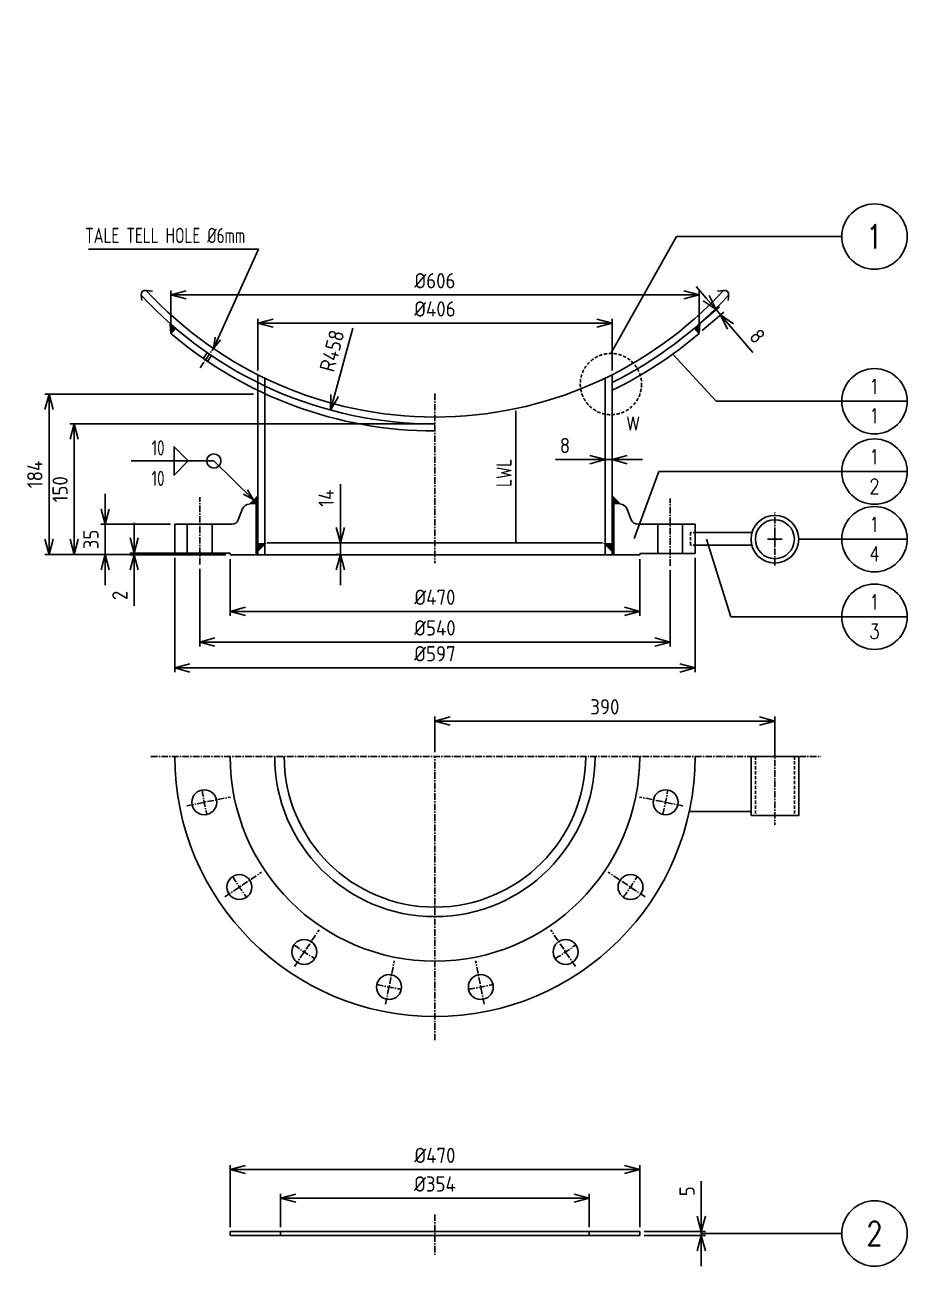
# Model space of a CAD drawing. Header units: millimetres. Extents: x 3163 to 6428, y 469 to 3350.
# Drawn here: x 4571 to 5584, y 1926 to 3350 of the extents above; entities that cross this region are included whole.
import ezdxf
from ezdxf.enums import TextEntityAlignment as Align

# ---------------------------------------------------------------- set-up
doc = ezdxf.new("R2010")
doc.units = ezdxf.units.MM
doc.linetypes.add('CENTER', pattern=[2, 1.25, -0.25, 0.25, -0.25])
doc.linetypes.add('HIDDEN', pattern=[0.375, 0.25, -0.125])
doc.layers.add('AM_5', color=3, linetype='Continuous', lineweight=25)
doc.layers.add('AM_6', color=2, linetype='Continuous', lineweight=35)
doc.layers.add('CEN', color=8, linetype='CENTER')
doc.layers.add('WN', color=7, linetype='Continuous')
doc.styles.add('DIM', font='romans', dxfattribs={"height": 2.3})
doc.styles.get("Standard").update_dxf_attribs({"font": 'isocp.shx'})
doc.dimstyles.new('AM_ISO$0', dxfattribs={"dimtxt": 3.5, "dimasz": 3.5, "dimexe": 1, "dimexo": 1, "dimgap": 1.5, "dimtad": 1, "dimdec": 0, "dimdsep": 46, "dimtxsty": 'Standard', "dimblk": 'OPEN30', "dimcen": 0, "dimclrd": 3, "dimclre": 3, "dimclrt": 2, "dimadec": 0, "dimazin": 2, "dimtp": 0.1, "dimtm": 0.1, "dimtfac": 0.71, "dimtdec": 0, "dimtmove": 0, "dimatfit": 3, "dimldrblk": 'OPEN30', "dimfxl": 1, "dimlwd": -1, "dimlwe": -1, "dimarcsym": 1})
doc.dimstyles.new('AM_ISO$4', dxfattribs={"dimtxt": 3.5, "dimasz": 3.5, "dimexe": 1, "dimexo": 1, "dimgap": 1.5, "dimtad": 1, "dimdsep": 46, "dimtxsty": 'Standard', "dimcen": 0, "dimclrd": 256, "dimclre": 256, "dimclrt": 2, "dimadec": 0, "dimazin": 2, "dimtp": 0.1, "dimtm": 0.1, "dimtfac": 0.71, "dimtdec": 3, "dimtmove": 0, "dimatfit": 3, "dimfxl": 1, "dimlwd": -1, "dimlwe": -1, "dimarcsym": 1})
doc.dimstyles.new('GEN_ISO', dxfattribs={"dimscale": 25, "dimtxt": 3.5, "dimasz": 2, "dimexe": 1, "dimexo": 1, "dimgap": 1.5, "dimtad": 1, "dimdec": 0, "dimdsep": 46, "dimtxsty": 'Standard', "dimblk": 'OPEN30', "dimcen": 0, "dimclrd": 3, "dimclre": 3, "dimclrt": 2, "dimadec": 0, "dimazin": 2, "dimtp": 0.1, "dimtm": 0.1, "dimtfac": 0.71, "dimtdec": 0, "dimtmove": 0, "dimatfit": 3, "dimldrblk": 'OPEN30', "dimfxl": 1, "dimlwd": -1, "dimlwe": -1, "dimarcsym": 1})

# ---------------------------------------------------------------- blocks, each defined once
blk = doc.blocks.new('itno')
blk.add_circle((0, 0), 5.5)
at = {"color": 2, "style": 'DIM', "width": 0.8}
blk.add_attdef('PART_NO', text='', height=4, dxfattribs=at).set_placement((0, 0), align=Align.MIDDLE)
blk = doc.blocks.new('_Open30')
at = {"color": 0, "linetype": 'ByBlock', "lineweight": -2}
for p, q in [((-1, 0.268), (0, 0)), ((0, 0), (-1, -0.268)), ((0, 0), (-1, 0))]:
    blk.add_line(p, q, dxfattribs=at)
blk = doc.blocks.new('*D23')
at = {"layer": 'AM_5', "color": 3, "linetype": 'ByBlock', "transparency": 16777216}
for p, q in [((5036.7, 2892.1), (4622.9, 2892.1)), ((4627.9, 2874.6), (4627.9, 2759.8)), ((4801.8, 2742.3), (4622.9, 2742.3))]:
    blk.add_line(p, q, dxfattribs=at)
at = {"layer": 'DEFPOINTS', "color": 0, "transparency": 16777216}
for p in [(5041.7, 2892.1), (4627.9, 2742.3), (4806.8, 2742.3)]:
    blk.add_point(p, dxfattribs=at)
at = {"layer": 'AM_5', "color": 3, "transparency": 16777216, "xscale": 17.5, "yscale": 17.5, "zscale": 17.5}
for p, rotation in [((4627.9, 2892.1), 90), ((4627.9, 2742.3), 270)]:
    blk.add_blockref('_Open30', p, dxfattribs=dict(at, rotation=rotation))
at = {"layer": 'AM_5', "color": 2, "transparency": 16777216, "insert": (4611.7, 2817.2), "char_height": 17.5, "attachment_point": 5, "rotation": 90, "bg_fill": 3, "box_fill_scale": 1.1, "bg_fill_color": 256, "bg_fill_true_color": 13158600, "bg_fill_transparency": 0}
blk.add_mtext('150', dxfattribs=at)
blk = doc.blocks.new('*D24')
at = {"layer": 'AM_5', "color": 3, "linetype": 'ByBlock', "transparency": 16777216}
for p, q in [((4833.5, 2926.2), (4594, 2926.2)), ((4599, 2908.7), (4599, 2759.8)), ((4801.8, 2742.3), (4594, 2742.3))]:
    blk.add_line(p, q, dxfattribs=at)
at = {"layer": 'DEFPOINTS', "color": 0, "transparency": 16777216}
for p in [(4838.5, 2926.2), (4599, 2742.3), (4806.8, 2742.3)]:
    blk.add_point(p, dxfattribs=at)
at = {"layer": 'AM_5', "color": 3, "transparency": 16777216, "xscale": 17.5, "yscale": 17.5, "zscale": 17.5}
for p, rotation in [((4599, 2926.2), 90), ((4599, 2742.3), 270)]:
    blk.add_blockref('_Open30', p, dxfattribs=dict(at, rotation=rotation))
at = {"layer": 'AM_5', "color": 2, "transparency": 16777216, "insert": (4582.7, 2834.2), "char_height": 17.5, "attachment_point": 5, "rotation": 90, "bg_fill": 3, "box_fill_scale": 1.1, "bg_fill_color": 256, "bg_fill_true_color": 13158600, "bg_fill_transparency": 0}
blk.add_mtext('184', dxfattribs=at)
blk = doc.blocks.new('*D25')
at = {"layer": 'AM_5', "color": 3, "linetype": 'ByBlock', "transparency": 16777216}
for p, q in [((4663.4, 2794.5), (4663.4, 2812)), ((4738.2, 2777), (4658.4, 2777)), ((4663.4, 2777), (4663.4, 2742.3)), ((4801.8, 2742.3), (4658.4, 2742.3)), ((4663.4, 2724.8), (4663.4, 2707.3))]:
    blk.add_line(p, q, dxfattribs=at)
at = {"layer": 'DEFPOINTS', "color": 0, "transparency": 16777216}
for p in [(4743.2, 2777), (4806.8, 2742.3)]:
    blk.add_point(p, dxfattribs=at)
at = {"layer": 'AM_5', "color": 3, "transparency": 16777216, "xscale": 17.5, "yscale": 17.5, "zscale": 17.5}
for p, rotation in [((4663.4, 2777), 270), ((4663.4, 2742.3), 90)]:
    blk.add_blockref('_Open30', p, dxfattribs=dict(at, rotation=rotation))
at = {"layer": 'AM_5', "color": 2, "transparency": 16777216, "insert": (4647.1, 2759.7), "char_height": 17.5, "attachment_point": 5, "rotation": 90, "bg_fill": 3, "box_fill_scale": 1.1, "bg_fill_color": 256, "bg_fill_true_color": 13158600, "bg_fill_transparency": 0}
blk.add_mtext('35', dxfattribs=at)
at = {"layer": 'DEFPOINTS', "color": 0, "transparency": 16777216}
blk.add_point((4663.4, 2742.3), dxfattribs=at)
blk = doc.blocks.new('*D26')
at = {"layer": 'AM_5', "color": 3, "linetype": 'ByBlock', "transparency": 16777216}
for p, q in [((4696.6, 2761.3), (4696.6, 2778.8)), ((4801.8, 2743.8), (4691.6, 2743.8)), ((4801.8, 2742.1), (4691.6, 2742.1)), ((4696.6, 2743.8), (4696.6, 2742.1)), ((4696.6, 2724.6), (4696.6, 2683.6))]:
    blk.add_line(p, q, dxfattribs=at)
at = {"layer": 'DEFPOINTS', "color": 0, "transparency": 16777216}
for p in [(4696.6, 2743.8), (4806.8, 2743.8), (4806.8, 2742.1)]:
    blk.add_point(p, dxfattribs=at)
at = {"layer": 'AM_5', "color": 3, "transparency": 16777216, "xscale": 17.5, "yscale": 17.5, "zscale": 17.5}
for p, rotation in [((4696.6, 2743.8), 270), ((4696.6, 2742.1), 90)]:
    blk.add_blockref('_Open30', p, dxfattribs=dict(at, rotation=rotation))
at = {"layer": 'AM_5', "color": 2, "transparency": 16777216, "insert": (4680.3, 2695.4), "char_height": 17.5, "attachment_point": 5, "rotation": 90, "bg_fill": 3, "box_fill_scale": 1.1, "bg_fill_color": 256, "bg_fill_true_color": 13158600, "bg_fill_transparency": 0}
blk.add_mtext('2', dxfattribs=at)
blk = doc.blocks.new('*D27')
at = {"layer": 'AM_5', "color": 3, "linetype": 'ByBlock', "transparency": 16777216}
for p, q in [((4806.8, 2737.1), (4806.8, 2672.1)), ((5276.7, 2737.1), (5276.7, 2672.1)), ((4824.3, 2677.1), (5259.2, 2677.1))]:
    blk.add_line(p, q, dxfattribs=at)
at = {"layer": 'DEFPOINTS', "color": 0, "transparency": 16777216}
for p in [(4806.8, 2742.1), (5276.7, 2742.1), (5276.7, 2677.1)]:
    blk.add_point(p, dxfattribs=at)
at = {"layer": 'AM_5', "color": 3, "transparency": 16777216, "xscale": 17.5, "yscale": 17.5, "zscale": 17.5, "rotation": 180}
blk.add_blockref('_Open30', (4806.8, 2677.1), dxfattribs=at)
at = {"layer": 'AM_5', "color": 3, "transparency": 16777216, "xscale": 17.5, "yscale": 17.5, "zscale": 17.5}
blk.add_blockref('_Open30', (5276.7, 2677.1), dxfattribs=at)
at = {"layer": 'AM_5', "color": 2, "transparency": 16777216, "insert": (5041.7, 2693.3), "char_height": 17.5, "attachment_point": 5, "bg_fill": 3, "box_fill_scale": 1.1, "bg_fill_color": 256, "bg_fill_true_color": 13158600, "bg_fill_transparency": 0}
blk.add_mtext('%%c470', dxfattribs=at)
blk = doc.blocks.new('*D28')
at = {"layer": 'AM_5', "color": 3, "linetype": 'ByBlock', "transparency": 16777216}
for p, q in [((4771.9, 2725.9), (4771.9, 2636.9)), ((5311.6, 2724.4), (5311.6, 2636.9)), ((4789.4, 2641.9), (5294.1, 2641.9))]:
    blk.add_line(p, q, dxfattribs=at)
at = {"layer": 'DEFPOINTS', "color": 0, "transparency": 16777216}
for p in [(4771.9, 2730.9), (5311.6, 2729.4), (5311.6, 2641.9)]:
    blk.add_point(p, dxfattribs=at)
at = {"layer": 'AM_5', "color": 3, "transparency": 16777216, "xscale": 17.5, "yscale": 17.5, "zscale": 17.5, "rotation": 180}
blk.add_blockref('_Open30', (4771.9, 2641.9), dxfattribs=at)
at = {"layer": 'AM_5', "color": 3, "transparency": 16777216, "xscale": 17.5, "yscale": 17.5, "zscale": 17.5}
blk.add_blockref('_Open30', (5311.6, 2641.9), dxfattribs=at)
at = {"layer": 'AM_5', "color": 2, "transparency": 16777216, "insert": (5041.7, 2658.1), "char_height": 17.5, "attachment_point": 5, "bg_fill": 3, "box_fill_scale": 1.1, "bg_fill_color": 256, "bg_fill_true_color": 13158600, "bg_fill_transparency": 0}
blk.add_mtext('%%c540', dxfattribs=at)
blk = doc.blocks.new('*D29')
at = {"layer": 'AM_5', "color": 3, "linetype": 'ByBlock', "transparency": 16777216}
for p, q in [((4743.2, 2738.6), (4743.2, 2607.2)), ((5340.2, 2738.6), (5340.2, 2607.2)), ((4760.7, 2612.2), (5322.7, 2612.2))]:
    blk.add_line(p, q, dxfattribs=at)
at = {"layer": 'DEFPOINTS', "color": 0, "transparency": 16777216}
for p in [(4743.2, 2743.6), (5340.2, 2743.6), (5340.2, 2612.2)]:
    blk.add_point(p, dxfattribs=at)
at = {"layer": 'AM_5', "color": 3, "transparency": 16777216, "xscale": 17.5, "yscale": 17.5, "zscale": 17.5, "rotation": 180}
blk.add_blockref('_Open30', (4743.2, 2612.2), dxfattribs=at)
at = {"layer": 'AM_5', "color": 3, "transparency": 16777216, "xscale": 17.5, "yscale": 17.5, "zscale": 17.5}
blk.add_blockref('_Open30', (5340.2, 2612.2), dxfattribs=at)
at = {"layer": 'AM_5', "color": 2, "transparency": 16777216, "insert": (5041.7, 2628.5), "char_height": 17.5, "attachment_point": 5, "bg_fill": 3, "box_fill_scale": 1.1, "bg_fill_color": 256, "bg_fill_true_color": 13158600, "bg_fill_transparency": 0}
blk.add_mtext('%%c597', dxfattribs=at)
blk = doc.blocks.new('*D30')
at = {"layer": 'AM_5', "color": 3, "linetype": 'ByBlock', "transparency": 16777216}
for p, q in [((4933.2, 2773.2), (4933.2, 2823.2)), ((4932.2, 2755.7), (4928.2, 2755.7)), ((4933.2, 2742.2), (4933.2, 2755.7)), ((4932.2, 2742.2), (4928.2, 2742.2)), ((4933.2, 2724.7), (4933.2, 2707.2))]:
    blk.add_line(p, q, dxfattribs=at)
at = {"layer": 'DEFPOINTS', "color": 0, "transparency": 16777216}
for p in [(4937.2, 2755.7), (4933.2, 2742.2), (4937.2, 2742.2)]:
    blk.add_point(p, dxfattribs=at)
at = {"layer": 'AM_5', "color": 3, "transparency": 16777216, "xscale": 17.5, "yscale": 17.5, "zscale": 17.5}
for p, rotation in [((4933.2, 2755.7), 270), ((4933.2, 2742.2), 90)]:
    blk.add_blockref('_Open30', p, dxfattribs=dict(at, rotation=rotation))
at = {"layer": 'AM_5', "color": 2, "transparency": 16777216, "insert": (4916.9, 2807), "char_height": 17.5, "attachment_point": 5, "rotation": 90, "bg_fill": 3, "box_fill_scale": 1.1, "bg_fill_color": 256, "bg_fill_true_color": 13158600, "bg_fill_transparency": 0}
blk.add_mtext('14', dxfattribs=at)
blk = doc.blocks.new('itcno')
blk.add_line((-5.5, 0), (5.5, 0))
blk.add_circle((0, 0), 5.5)
at = {"color": 2, "style": 'DIM', "width": 0.8}
for tag, p in [('PART_NO', (0, 2.48)), ('PART_CNO', (0, -2.46))]:
    blk.add_attdef(tag, text='', height=2.5, dxfattribs=at).set_placement(p, align=Align.MIDDLE)
blk = doc.blocks.new('*D31')
at = {"layer": 'AM_5', "color": 3, "linetype": 'ByBlock', "transparency": 16777216}
for p, q in [((5041.7, 2515.7), (5041.7, 2556.3)), ((5059.2, 2551.3), (5414.2, 2551.3)), ((5431.7, 2515.7), (5431.7, 2556.3))]:
    blk.add_line(p, q, dxfattribs=at)
at = {"layer": 'DEFPOINTS', "color": 0, "transparency": 16777216}
for p in [(5431.7, 2551.3), (5041.7, 2510.7), (5431.7, 2510.7)]:
    blk.add_point(p, dxfattribs=at)
at = {"layer": 'AM_5', "color": 3, "transparency": 16777216, "xscale": 17.5, "yscale": 17.5, "zscale": 17.5, "rotation": 180}
blk.add_blockref('_Open30', (5041.7, 2551.3), dxfattribs=at)
at = {"layer": 'AM_5', "color": 3, "transparency": 16777216, "xscale": 17.5, "yscale": 17.5, "zscale": 17.5}
blk.add_blockref('_Open30', (5431.7, 2551.3), dxfattribs=at)
at = {"layer": 'AM_5', "color": 2, "transparency": 16777216, "insert": (5236.7, 2567.6), "char_height": 17.5, "attachment_point": 5, "bg_fill": 3, "box_fill_scale": 1.1, "bg_fill_color": 256, "bg_fill_true_color": 13158600, "bg_fill_transparency": 0}
blk.add_mtext('390', dxfattribs=at)
blk = doc.blocks.new('*D32')
at = {"layer": 'AM_5', "color": 3, "linetype": 'ByBlock', "transparency": 16777216}
for p, q in [((4806.8, 1970.5), (4806.8, 2041.7)), ((5276.7, 1970.5), (5276.7, 2041.7)), ((4824.3, 2036.7), (5259.2, 2036.7))]:
    blk.add_line(p, q, dxfattribs=at)
at = {"layer": 'DEFPOINTS', "color": 0, "transparency": 16777216}
for p in [(5276.7, 2036.7), (4806.8, 1965.5), (5276.7, 1965.5)]:
    blk.add_point(p, dxfattribs=at)
at = {"layer": 'AM_5', "color": 3, "transparency": 16777216, "xscale": 17.5, "yscale": 17.5, "zscale": 17.5, "rotation": 180}
blk.add_blockref('_Open30', (4806.8, 2036.7), dxfattribs=at)
at = {"layer": 'AM_5', "color": 3, "transparency": 16777216, "xscale": 17.5, "yscale": 17.5, "zscale": 17.5}
blk.add_blockref('_Open30', (5276.7, 2036.7), dxfattribs=at)
at = {"layer": 'AM_5', "color": 2, "transparency": 16777216, "insert": (5041.7, 2052.9), "char_height": 17.5, "attachment_point": 5, "bg_fill": 3, "box_fill_scale": 1.1, "bg_fill_color": 256, "bg_fill_true_color": 13158600, "bg_fill_transparency": 0}
blk.add_mtext('%%c470', dxfattribs=at)
blk = doc.blocks.new('*D33')
at = {"layer": 'AM_5', "color": 3, "linetype": 'ByBlock', "transparency": 16777216}
for p, q in [((4864.6, 1970.5), (4864.6, 2008.8)), ((5218.8, 1970.5), (5218.8, 2008.8)), ((4882.1, 2003.8), (5201.3, 2003.8))]:
    blk.add_line(p, q, dxfattribs=at)
at = {"layer": 'DEFPOINTS', "color": 0, "transparency": 16777216}
for p in [(5218.8, 2003.8), (4864.6, 1965.5), (5218.8, 1965.5)]:
    blk.add_point(p, dxfattribs=at)
at = {"layer": 'AM_5', "color": 3, "transparency": 16777216, "xscale": 17.5, "yscale": 17.5, "zscale": 17.5, "rotation": 180}
blk.add_blockref('_Open30', (4864.6, 2003.8), dxfattribs=at)
at = {"layer": 'AM_5', "color": 3, "transparency": 16777216, "xscale": 17.5, "yscale": 17.5, "zscale": 17.5}
blk.add_blockref('_Open30', (5218.8, 2003.8), dxfattribs=at)
at = {"layer": 'AM_5', "color": 2, "transparency": 16777216, "insert": (5041.7, 2020.1), "char_height": 17.5, "attachment_point": 5, "bg_fill": 3, "box_fill_scale": 1.1, "bg_fill_color": 256, "bg_fill_true_color": 13158600, "bg_fill_transparency": 0}
blk.add_mtext('%%c354', dxfattribs=at)
blk = doc.blocks.new('*D34')
at = {"layer": 'AM_5', "color": 3, "linetype": 'ByBlock', "transparency": 16777216}
for p, q in [((5347.3, 1983), (5347.3, 2023.2)), ((5281.7, 1965.5), (5352.3, 1965.5)), ((5281.7, 1960.9), (5352.3, 1960.9)), ((5347.3, 1960.9), (5347.3, 1965.5)), ((5347.3, 1943.4), (5347.3, 1925.9))]:
    blk.add_line(p, q, dxfattribs=at)
at = {"layer": 'DEFPOINTS', "color": 0, "transparency": 16777216}
for p in [(5276.7, 1965.5), (5276.7, 1960.9), (5347.3, 1960.9)]:
    blk.add_point(p, dxfattribs=at)
at = {"layer": 'AM_5', "color": 3, "transparency": 16777216, "xscale": 17.5, "yscale": 17.5, "zscale": 17.5}
for p, rotation in [((5347.3, 1965.5), 270), ((5347.3, 1960.9), 90)]:
    blk.add_blockref('_Open30', p, dxfattribs=dict(at, rotation=rotation))
at = {"layer": 'AM_5', "color": 2, "transparency": 16777216, "insert": (5331, 2011.8), "char_height": 17.5, "attachment_point": 5, "rotation": 90, "bg_fill": 3, "box_fill_scale": 1.1, "bg_fill_color": 256, "bg_fill_true_color": 13158600, "bg_fill_transparency": 0}
blk.add_mtext('5', dxfattribs=at)
blk = doc.blocks.new('*D102')
at = {"layer": 'AM_5', "color": 3, "linetype": 'ByBlock', "transparency": 16777216}
for p, q in [((5352.9, 3036.6), (5341.5, 3049.9)), ((5343.3, 3005.4), (5368.1, 3026.6)), ((5348.5, 2999.3), (5373.3, 3020.5)), ((5364.3, 3023.3), (5369.5, 3017.3)), ((5380.9, 3004), (5406.5, 2974))]:
    blk.add_line(p, q, dxfattribs=at)
at = {"layer": 'DEFPOINTS', "color": 0, "transparency": 16777216}
for p in [(5369.5, 3017.3), (5339.5, 3002.1), (5344.7, 2996.1)]:
    blk.add_point(p, dxfattribs=at)
at = {"layer": 'AM_5', "color": 3, "transparency": 16777216, "xscale": 17.5, "yscale": 17.5, "zscale": 17.5}
for p, rotation in [((5364.3, 3023.3), 310.5577831654001), ((5369.5, 3017.3), 130.5577831654001)]:
    blk.add_blockref('_Open30', p, dxfattribs=dict(at, rotation=rotation))
at = {"layer": 'AM_5', "color": 2, "transparency": 16777216, "insert": (5411.7, 2992.9), "char_height": 17.5, "attachment_point": 5, "rotation": 310.5578, "bg_fill": 3, "box_fill_scale": 1.1, "bg_fill_color": 256, "bg_fill_true_color": 13158600, "bg_fill_transparency": 0}
blk.add_mtext('8', dxfattribs=at)
blk = doc.blocks.new('*D103')
at = {"layer": 'AM_5', "color": 3, "linetype": 'ByBlock', "transparency": 16777216}
for p, q in [((4838.5, 2953.6), (4838.5, 3012.8)), ((4856, 3007.8), (5227.4, 3007.8)), ((5244.9, 2953.6), (5244.9, 3012.8))]:
    blk.add_line(p, q, dxfattribs=at)
at = {"layer": 'DEFPOINTS', "color": 0, "transparency": 16777216}
for p in [(5244.9, 3007.8), (4838.5, 2948.6), (5244.9, 2948.6)]:
    blk.add_point(p, dxfattribs=at)
at = {"layer": 'AM_5', "color": 3, "transparency": 16777216, "xscale": 17.5, "yscale": 17.5, "zscale": 17.5, "rotation": 180}
blk.add_blockref('_Open30', (4838.5, 3007.8), dxfattribs=at)
at = {"layer": 'AM_5', "color": 3, "transparency": 16777216, "xscale": 17.5, "yscale": 17.5, "zscale": 17.5}
blk.add_blockref('_Open30', (5244.9, 3007.8), dxfattribs=at)
at = {"layer": 'AM_5', "color": 2, "transparency": 16777216, "insert": (5041.7, 3024.1), "char_height": 17.5, "attachment_point": 5, "bg_fill": 3, "box_fill_scale": 1.1, "bg_fill_color": 256, "bg_fill_true_color": 13158600, "bg_fill_transparency": 0}
blk.add_mtext('%%c406', dxfattribs=at)
blk = doc.blocks.new('*D104')
at = {"layer": 'AM_5', "color": 3, "linetype": 'ByBlock', "transparency": 16777216}
for p, q in [((4738.7, 3001), (4738.7, 3045.3)), ((4756.2, 3040.3), (5327.2, 3040.3)), ((5344.7, 3001), (5344.7, 3045.3))]:
    blk.add_line(p, q, dxfattribs=at)
at = {"layer": 'DEFPOINTS', "color": 0, "transparency": 16777216}
for p in [(5344.7, 3040.3), (4738.7, 2996), (5344.7, 2996)]:
    blk.add_point(p, dxfattribs=at)
at = {"layer": 'AM_5', "color": 3, "transparency": 16777216, "xscale": 17.5, "yscale": 17.5, "zscale": 17.5, "rotation": 180}
blk.add_blockref('_Open30', (4738.7, 3040.3), dxfattribs=at)
at = {"layer": 'AM_5', "color": 3, "transparency": 16777216, "xscale": 17.5, "yscale": 17.5, "zscale": 17.5}
blk.add_blockref('_Open30', (5344.7, 3040.3), dxfattribs=at)
at = {"layer": 'AM_5', "color": 2, "transparency": 16777216, "insert": (5041.7, 3056.5), "char_height": 17.5, "attachment_point": 5, "bg_fill": 3, "box_fill_scale": 1.1, "bg_fill_color": 256, "bg_fill_true_color": 13158600, "bg_fill_transparency": 0}
blk.add_mtext('%%c606', dxfattribs=at)
blk = doc.blocks.new('*D105')
at = {"layer": 'AM_5', "color": 3, "linetype": 'ByBlock', "transparency": 16777216}
blk.add_line((4947.5, 3001.9), (4926.6, 2924.9), dxfattribs=at)
at = {"layer": 'DEFPOINTS', "color": 0, "transparency": 16777216}
for p in [(5041.7, 3350.1), (4922.1, 2908)]:
    blk.add_point(p, dxfattribs=at)
at = {"layer": 'AM_5', "color": 3, "transparency": 16777216, "xscale": 17.5, "yscale": 17.5, "zscale": 17.5, "rotation": 254.853770688759}
blk.add_blockref('_Open30', (4922.1, 2908), dxfattribs=at)
at = {"layer": 'AM_5', "color": 2, "transparency": 16777216, "insert": (4923.6, 2976.1), "char_height": 17.5, "attachment_point": 5, "rotation": 74.8538, "bg_fill": 3, "box_fill_scale": 1.1, "bg_fill_color": 256, "bg_fill_true_color": 13158600, "bg_fill_transparency": 0}
blk.add_mtext('R458', dxfattribs=at)
blk = doc.blocks.new('*D106')
at = {"layer": 'AM_5', "color": 3, "linetype": 'ByBlock', "transparency": 16777216}
for p, q in [((5219.4, 2851.2), (5179.9, 2851.2)), ((5236.9, 2850.4), (5236.9, 2856.2)), ((5244.9, 2851.2), (5236.9, 2851.2)), ((5244.9, 2850.4), (5244.9, 2856.2)), ((5262.4, 2851.2), (5279.9, 2851.2))]:
    blk.add_line(p, q, dxfattribs=at)
at = {"layer": 'DEFPOINTS', "color": 0, "transparency": 16777216}
for p in [(5236.9, 2851.2), (5236.9, 2845.4), (5244.9, 2845.4)]:
    blk.add_point(p, dxfattribs=at)
at = {"layer": 'AM_5', "color": 3, "transparency": 16777216, "xscale": 17.5, "yscale": 17.5, "zscale": 17.5}
blk.add_blockref('_Open30', (5236.9, 2851.2), dxfattribs=at)
at = {"layer": 'AM_5', "color": 3, "transparency": 16777216, "xscale": 17.5, "yscale": 17.5, "zscale": 17.5, "rotation": 180}
blk.add_blockref('_Open30', (5244.9, 2851.2), dxfattribs=at)
at = {"layer": 'AM_5', "color": 2, "transparency": 16777216, "insert": (5190.9, 2867.4), "char_height": 17.5, "attachment_point": 5, "bg_fill": 3, "box_fill_scale": 1.1, "bg_fill_color": 256, "bg_fill_true_color": 13158600, "bg_fill_transparency": 0}
blk.add_mtext('8', dxfattribs=at)

msp = doc.modelspace()

# ---------------------------------------------------------------- hatches: boundary and pattern name
h = msp.add_hatch(color=4)
h.dxf.hatch_style = 1
h.paths.add_polyline_path([(4737.838, 3007.449, 0.00440589), (4743.924, 3002.147), (4738.722, 2996.069)])
h = msp.add_hatch(color=4)
h.dxf.hatch_style = 1
h.paths.add_polyline_path([(5345.606, 3007.449, -0.00440589), (5339.52, 3002.147), (5344.722, 2996.069)])

# ---------------------------------------------------------------- linework, layer by layer
for p, q in [((5243.658, 2973.045), (5318.886, 3107.157)), ((5318.886, 3107.157), (5508.523, 3107.157)), ((5314.545, 2972.325), (5364.449, 2918.232)), ((5364.449, 2918.232), (5508.523, 2918.232)), ((5270.322, 2760.859), (5298.698, 2837.445)), ((5298.698, 2837.445), (5508.523, 2837.445)), ((5353.375, 2759.931), (5381.027, 2670.926)), ((5459.084, 2759.918), (5508.523, 2759.918)), ((5381.027, 2670.926), (5508.523, 2670.926)), ((5347.222, 1963.287), (5508.523, 1963.287)), ((5347.222, 1942.852), (5347.222, 1931.507))]:
    msp.add_line(p, q)
at = {"color": 4}
for p, q in [((4738.722, 2996.069), (4737.838, 3007.449)), ((5344.722, 2996.069), (5345.606, 3007.449)), ((4738.722, 2996.069), (4743.924, 3002.147)), ((4738.722, 2996.069), (4743.924, 3002.147)), ((5344.722, 2996.069), (5339.52, 3002.147)), ((4775.983, 2967.297), (4780.508, 2973.906)), ((4780.934, 2963.907), (4785.459, 2970.516)), ((4838.522, 2742.158), (4838.522, 2816.828)), ((4816.023, 2782.013), (4821.131, 2794.987)), ((5261.928, 2795.033), (5267.036, 2782.058)), ((4743.222, 2743.56), (4743.222, 2777.013)), ((4743.222, 2777.013), (4808.68, 2777.013)), ((4757.572, 2777.013), (4757.572, 2743.56)), ((4786.172, 2777.013), (4786.172, 2743.605)), ((5274.379, 2777.058), (5340.222, 2777.058)), ((5297.272, 2777.013), (5297.272, 2743.56)), ((5325.872, 2777.013), (5325.872, 2743.56)), ((5340.222, 2777.013), (5340.222, 2743.56)), ((5341.755, 2767.471), (5405.422, 2767.471)), ((5341.755, 2752.998), (5405.249, 2752.998)), ((4806.772, 2743.76), (4743.222, 2743.76)), ((4806.772, 2742.313), (4806.772, 2743.76)), ((5276.672, 2742.113), (4806.772, 2742.113)), ((5340.222, 2743.56), (5276.672, 2743.56)), ((5276.672, 2743.56), (5276.672, 2742.113)), ((5404.359, 2447.371), (5333.429, 2447.371)), ((5404.359, 2442.848), (5459.084, 2442.848))]:
    msp.add_line(p, q, dxfattribs=at)
at = {"color": 30, "linetype": 'HIDDEN', "ltscale": 15}
for p, q in [((5334.831, 2752.998), (5334.831, 2767.471)), ((5341.755, 2767.471), (5334.831, 2767.471)), ((5341.755, 2752.998), (5334.831, 2752.998))]:
    msp.add_line(p, q, dxfattribs=at)
at = {"color": 1}
for p, q in [((5431.722, 2751.437), (5431.722, 2768.398)), ((5423.242, 2759.918), (5440.202, 2759.918))]:
    msp.add_line(p, q, dxfattribs=at)
at = {"color": 4, "linetype": 'Continuous'}
for p, q in [((5404.359, 2510.689), (5404.359, 2442.848)), ((5459.084, 2510.689), (5459.084, 2442.848))]:
    msp.add_line(p, q, dxfattribs=at)
at = {"color": 8, "linetype": 'HIDDEN', "ltscale": 15}
for p, q in [((5409.334, 2510.689), (5409.334, 2442.848)), ((5454.109, 2510.689), (5454.109, 2442.848))]:
    msp.add_line(p, q, dxfattribs=at)
at = {"color": 4}
msp.add_lwpolyline([(4857.918, 2742.158), (5229.202, 2742.158)], dxfattribs=at)
at = {"color": 2, "linetype": 'HIDDEN', "ltscale": 15}
msp.add_circle((5243.658, 2937.88), 35.165, dxfattribs=at)
at = {"color": 4, "linetype": 'Continuous'}
for radius in [27.362, 22.387]:
    msp.add_circle((5431.722, 2759.918), radius, dxfattribs=at)
for centre in [(4777.057, 2458.044), (5306.387, 2458.044), (4817.35, 2360.768), (5266.094, 2360.768), (4891.801, 2286.317), (5191.642, 2286.317), (4989.077, 2246.024), (5094.367, 2246.024)]:
    msp.add_circle(centre, 14.3)
at = {"color": 4}
for centre, radius, start, end in [((5041.722, 3350.113), 458, 296.338157, 317.371234), ((5041.722, 3350.113), 466, 295.852221, 310.557783), ((4828.474, 2792.096), 7.891, 90, 158.510401), ((5254.585, 2792.142), 7.891, 21.489599, 90), ((4808.68, 2784.904), 7.891, 270, 338.510401), ((5274.379, 2784.949), 7.891, 201.489599, 270)]:
    msp.add_arc(centre, radius, start, end, dxfattribs=at)
for points in [[(4717.579, 3044.414), (4705.915, 3044.17), (4705.315, 3033.754)], [(5365.864, 3044.414), (5377.529, 3044.17), (5378.128, 3033.754)]]:
    msp.add_spline(points, degree=3, dxfattribs=at)
for points in [[(4838.522, 2800.033), (4827.875, 2800.033), (4838.522, 2810.68)], [(5244.922, 2800.033), (5255.569, 2800.033), (5244.922, 2810.68)], [(4838.522, 2755.726), (4849.169, 2755.726), (4838.522, 2745.079)], [(5244.922, 2755.681), (5234.275, 2755.681), (5244.922, 2745.033)]]:
    msp.add_solid(points)
at = {"layer": 'AM_5'}
msp.add_line((5134.69, 2907.096), (5134.69, 2755.726), dxfattribs=at)
at = {"layer": 'CEN', "color": 8, "linetype": 'CENTER', "ltscale": 6}
for p, q in [((4772.385, 2956.731), (4787.498, 2978.804)), ((5041.722, 2926.954), (5041.722, 2732.455)), ((4771.872, 2730.929), (4771.872, 2807.975)), ((5311.572, 2729.437), (5311.572, 2806.483)), ((5431.722, 2729.815), (5431.722, 2790.654)), ((5431.722, 2530.886), (5431.722, 2432.164)), ((4715.978, 2510.689), (5484.316, 2510.689)), ((5041.722, 2184.945), (5041.722, 2510.689)), ((5041.722, 2184.945), (5041.722, 2510.689)), ((5404.657, 2510.689), (5459.084, 2510.689)), ((4757.275, 2454.109), (4807.178, 2464.035)), ((5326.169, 2454.109), (5276.266, 2464.035)), ((4800.579, 2349.563), (4842.885, 2377.83)), ((4800.579, 2349.563), (4842.885, 2377.83)), ((5282.865, 2349.563), (5240.559, 2377.83)), ((5282.865, 2349.563), (5240.559, 2377.83)), ((4880.595, 2269.546), (4908.863, 2311.852)), ((4880.595, 2269.546), (4908.863, 2311.852)), ((5202.848, 2269.546), (5174.58, 2311.852)), ((5202.848, 2269.546), (5174.58, 2311.852)), ((4985.142, 2226.242), (4995.068, 2276.145)), ((4985.142, 2226.242), (4995.068, 2276.145)), ((5098.302, 2226.242), (5088.376, 2276.145)), ((5098.302, 2226.242), (5088.376, 2276.145)), ((5041.722, 1985.125), (5041.722, 1937.529))]:
    msp.add_line(p, q, dxfattribs=at)
for start, end in [(188.213404, 194.286596), (345.713404, 351.786596), (210.713404, 216.786596), (323.213404, 329.286596), (233.213404, 239.286596), (300.713404, 306.786596), (255.713404, 261.786596), (278.213404, 284.286596)]:
    msp.add_arc((5041.722, 2510.689), 269.85, start, end, dxfattribs=at)
at = {"layer": 'WN', "color": 4, "linetype": 'Continuous'}
for p, q in [((4838.522, 2742.158), (4838.522, 2948.603)), ((5244.922, 2742.113), (5244.922, 2948.603)), ((4846.522, 2742.158), (4846.522, 2944.654)), ((5236.922, 2742.113), (5236.922, 2944.654))]:
    msp.add_line(p, q, dxfattribs=at)
at = {"layer": 'WN', "color": 4}
for p, q in [((4836.472, 2805.613), (4836.472, 2742.113)), ((5246.972, 2805.613), (5246.972, 2742.113)), ((5234.067, 2755.726), (4849.376, 2755.726)), ((4806.756, 1960.943), (4806.756, 1965.465)), ((5276.688, 1965.465), (4806.756, 1965.465)), ((5276.688, 1960.943), (4806.756, 1960.943)), ((4864.647, 1965.465), (4864.647, 1960.943)), ((5218.797, 1965.465), (5218.797, 1960.943)), ((5276.688, 1965.465), (5276.688, 1960.943))]:
    msp.add_line(p, q, dxfattribs=at)
for radius in [298.5, 298.5, 183.804, 172.949]:
    msp.add_arc((5041.722, 2510.689), radius, 180, 0, dxfattribs=at)

# ---------------------------------------------------------------- block references
at = {"color": 4}
ref = msp.add_blockref('itno', (5546.023, 3107.157), dxfattribs=dict(at, xscale=-6.818181818181818, yscale=6.818181818182676, zscale=6.818181818182842))
ref.add_attrib('PART_NO', '1', dxfattribs={"color": 2, "height": 27.273, "style": 'DIM', "width": 0.8}).set_placement((5546.023, 3107.157), align=Align.MIDDLE)
at = {"xscale": 6.818181818181818, "yscale": 6.818181818181818, "zscale": 6.818181818181818}
for p, values in [((5546.023, 2918.232), {'PART_NO': '1', 'PART_CNO': '1'}), ((5546.023, 2837.445), {'PART_NO': '1', 'PART_CNO': '2'}), ((5546.023, 2759.918), {'PART_NO': '1', 'PART_CNO': '4'}), ((5546.023, 2670.926), {'PART_NO': '1', 'PART_CNO': '3'})]:
    msp.add_blockref('itcno', p, dxfattribs=at).add_auto_attribs(values)
at = {"color": 4}
ref = msp.add_blockref('itno', (5546.023, 1963.287), dxfattribs=dict(at, xscale=-6.818181818181818, yscale=6.818181818182676, zscale=6.818181818182842))
ref.add_attrib('PART_NO', '2', dxfattribs={"color": 2, "height": 27.273, "style": 'DIM', "width": 0.8}).set_placement((5546.023, 1963.287), align=Align.MIDDLE)

# ---------------------------------------------------------------- texts
at = {"color": 2, "style": 'DIM'}
msp.add_text('W', height=15, dxfattribs=at).set_placement((5261.229, 2885.133))
at = {"layer": 'AM_6', "width": 0.8}
msp.add_text('TALE TELL HOLE %%C6mm', height=17.5, dxfattribs=at).set_placement((4640.367, 3099.682))
msp.add_text('LWL', height=17.5, rotation=90, dxfattribs=at).set_placement((5129.721, 2820.006))

# ---------------------------------------------------------------- leaders
at = {"layer": 'AM_5'}
msp.add_leader([(4787.498, 2978.804), (4839.401, 3092.722), (4644.249, 3092.722)], dimstyle='GEN_ISO', override={"dimscale": 5, "dimtxt": 2.5, "dimasz": 2.5}, dxfattribs=at)

# ---------------------------------------------------------------- next in the draw order: dimensions: what is measured, and where the dimension line sits
dim = msp.add_linear_dim(base=(4627.935, 2742.313), p1=(5041.722, 2892.113), p2=(4806.772, 2742.313), angle=90, dimstyle='AM_ISO$0', override={"dimscale": 5, "dimtdec": 2, "dimtfill": 1}, dxfattribs=at)
dim.commit()
dim.dimension.update_dxf_attribs({"geometry": '*D23', "text_midpoint": (4611.685, 2817.213)})
for base, p1, p2, picture, middle in [((5236.922, 2851.193), (5244.922, 2845.358), (5236.922, 2845.358), '*D106', (5190.922, 2867.443)), ((5431.722, 2551.309), (5041.722, 2510.689), (5431.722, 2510.689), '*D31', (5236.722, 2567.559))]:
    dim = msp.add_linear_dim(base=base, p1=p1, p2=p2, dimstyle='AM_ISO$0', override={"dimscale": 5, "dimtdec": 2, "dimtfill": 1}, dxfattribs=at)
    dim.commit()
    dim.dimension.update_dxf_attribs({"geometry": picture, "text_midpoint": middle})
dim = msp.add_linear_dim(base=(5276.688, 2036.662), p1=(4806.756, 1965.465), p2=(5276.688, 1965.465), text='%%c<>', dimstyle='AM_ISO$0', override={"dimscale": 5, "dimtdec": 2, "dimtfill": 1}, dxfattribs=at)
dim.commit()
dim.dimension.update_dxf_attribs({"geometry": '*D32', "text_midpoint": (5041.722, 2052.912)})

# ---------------------------------------------------------------- next in the draw order: linework, layer by layer
at = {"layer": 'WN', "color": 4}
msp.add_arc((5041.722, 2510.689), 234.95, 180, 0, dxfattribs=at)

# ---------------------------------------------------------------- next in the draw order: dimensions: what is measured, and where the dimension line sits
at = {"layer": 'AM_5'}
dim = msp.add_linear_dim(base=(4598.958, 2742.313), p1=(4838.522, 2926.183), p2=(4806.772, 2742.313), angle=90, dimstyle='AM_ISO$0', override={"dimscale": 5, "dimtdec": 2, "dimtfill": 1}, dxfattribs=at)
dim.commit()
dim.dimension.update_dxf_attribs({"geometry": '*D24', "text_midpoint": (4582.708, 2834.248)})
dim = msp.add_linear_dim(base=(5218.797, 2003.811), p1=(4864.647, 1965.465), p2=(5218.797, 1965.465), text='%%c<>', dimstyle='AM_ISO$0', override={"dimscale": 5, "dimtdec": 2, "dimtfill": 1}, dxfattribs=at)
dim.commit()
dim.dimension.update_dxf_attribs({"geometry": '*D33', "text_midpoint": (5041.722, 2020.061)})
dim = msp.add_linear_dim(base=(5347.297, 1960.943), p1=(5276.688, 1965.465), p2=(5276.688, 1960.943), angle=90, dimstyle='AM_ISO$0', override={"dimscale": 5, "dimtdec": 2, "dimtfill": 1}, dxfattribs=at)
dim.commit()
dim.dimension.update_dxf_attribs({"geometry": '*D34', "text_midpoint": (5347.297, 2011.828), "dimtype": 160})

# ---------------------------------------------------------------- next in the draw order: linework, layer by layer
at = {"color": 2}
for points in [[(4758.704, 2849.699), (4742.422, 2865.981), (4742.422, 2849.699)], [(4758.704, 2849.699), (4742.422, 2833.417), (4742.422, 2849.699)]]:
    msp.add_lwpolyline(points, dxfattribs=at)
msp.add_circle((4788.035, 2849.699), 8.141, dxfattribs=at)
at = {"color": 4}
for radius, start, end in [(458, 222.628766, 270), (450, 222.616194, 317.383806), (466, 229.442217, 270)]:
    msp.add_arc((5041.722, 3350.113), radius, start, end, dxfattribs=at)

# ---------------------------------------------------------------- next in the draw order: texts
at = {"layer": 'AM_6', "width": 0.8}
for p in [(4731.567, 2855.957), (4731.567, 2820.941)]:
    msp.add_text('10', height=17.5, dxfattribs=at).set_placement(p, align=Align.RIGHT)

# ---------------------------------------------------------------- next in the draw order: dimensions: what is measured, and where the dimension line sits
at = {"layer": 'AM_5'}
dim = msp.add_linear_dim(base=(4663.377, 2742.313), p1=(4743.222, 2777.013), p2=(4806.772, 2742.313), angle=90, dimstyle='AM_ISO$0', override={"dimscale": 5, "dimtdec": 2, "dimtfill": 1}, dxfattribs=at)
dim.commit()
dim.dimension.update_dxf_attribs({"geometry": '*D25', "text_midpoint": (4663.377, 2759.663), "dimtype": 160})

# ---------------------------------------------------------------- next in the draw order: dimensions: what is measured, and where the dimension line sits
dim = msp.add_aligned_dim(p1=(5339.52, 3002.147), p2=(5344.722, 2996.069), distance=32.59, dimstyle='AM_ISO$0', override={"dimscale": 5, "dimtdec": 2, "dimtfill": 1}, dxfattribs=at)
dim.commit()
dim.dimension.update_dxf_attribs({"geometry": '*D102', "text_midpoint": (5411.738, 2992.877)})
dim = msp.add_linear_dim(base=(5244.922, 3007.806), p1=(4838.522, 2948.558), p2=(5244.922, 2948.558), text='%%c<>', dimstyle='AM_ISO$0', override={"dimscale": 5, "dimtdec": 2, "dimtfill": 1}, dxfattribs=at)
dim.commit()
dim.dimension.update_dxf_attribs({"geometry": '*D103', "text_midpoint": (5041.722, 3024.056)})
dim = msp.add_linear_dim(base=(4696.59, 2743.76), p1=(4806.772, 2742.113), p2=(4806.772, 2743.76), angle=90, dimstyle='AM_ISO$0', override={"dimscale": 5, "dimtdec": 2, "dimtfill": 1}, dxfattribs=at)
dim.commit()
dim.dimension.update_dxf_attribs({"geometry": '*D26', "text_midpoint": (4696.59, 2695.365), "dimtype": 160})

# ---------------------------------------------------------------- next in the draw order: leaders
msp.add_leader([(4833.198, 2805.357), (4788.035, 2849.699), (4693.113, 2849.699)], dimstyle='GEN_ISO', override={"dimscale": 5, "dimtxt": 2.5, "dimasz": 2.5}, dxfattribs=at)

# ---------------------------------------------------------------- next in the draw order: dimensions: what is measured, and where the dimension line sits
dim = msp.add_linear_dim(base=(5344.722, 3040.291), p1=(4738.722, 2996.023), p2=(5344.722, 2996.023), angle=0, text='%%c<>', dimstyle='AM_ISO$0', override={"dimscale": 5, "dimtdec": 2, "dimtfill": 1}, dxfattribs=at)
dim.commit()
dim.dimension.update_dxf_attribs({"geometry": '*D104', "text_midpoint": (5041.722, 3056.541)})
dim = msp.add_linear_dim(base=(5276.672, 2677.085), p1=(4806.772, 2742.113), p2=(5276.672, 2742.113), text='%%c<>', dimstyle='AM_ISO$0', override={"dimscale": 5, "dimtdec": 2, "dimtfill": 1}, dxfattribs=at)
dim.commit()
dim.dimension.update_dxf_attribs({"geometry": '*D27', "text_midpoint": (5041.722, 2693.335)})

# ---------------------------------------------------------------- next in the draw order: dimensions: what is measured, and where the dimension line sits
dim = msp.add_radius_dim(center=(5041.722, 3350.113), mpoint=(4922.054, 2908.022), dimstyle='AM_ISO$4', override={"dimscale": 5, "dimdec": 0, "dimblk": 'Open30', "dimclrd": 3, "dimclre": 3, "dimtdec": 2, "dimldrblk": 'Open30', "dimtfill": 1}, dxfattribs=at)
dim.commit()
dim.dimension.update_dxf_attribs({"geometry": '*D105', "text_midpoint": (4939.331, 2971.85), "dimtype": 164})
dim = msp.add_linear_dim(base=(5311.572, 2641.869), p1=(4771.872, 2730.929), p2=(5311.572, 2729.437), text='%%c<>', dimstyle='AM_ISO$0', override={"dimscale": 5, "dimtdec": 2, "dimtfill": 1}, dxfattribs=at)
dim.commit()
dim.dimension.update_dxf_attribs({"geometry": '*D28', "text_midpoint": (5041.722, 2658.119)})

# ---------------------------------------------------------------- next in the draw order: dimensions: what is measured, and where the dimension line sits
dim = msp.add_linear_dim(base=(5340.222, 2612.23), p1=(4743.222, 2743.56), p2=(5340.222, 2743.56), text='%%c<>', dimstyle='AM_ISO$0', override={"dimscale": 5, "dimtdec": 2, "dimtfill": 1}, dxfattribs=at)
dim.commit()
dim.dimension.update_dxf_attribs({"geometry": '*D29', "text_midpoint": (5041.722, 2628.48)})

# ---------------------------------------------------------------- next in the draw order: dimensions: what is measured, and where the dimension line sits
dim = msp.add_linear_dim(base=(4933.183, 2742.158), p1=(4937.204, 2755.726), p2=(4937.204, 2742.158), angle=90, dimstyle='AM_ISO$0', override={"dimscale": 5, "dimtdec": 2, "dimtfill": 1}, dxfattribs=at)
dim.commit()
dim.dimension.update_dxf_attribs({"geometry": '*D30', "text_midpoint": (4933.183, 2806.976), "dimtype": 160})

doc.saveas('drawing.dxf')
